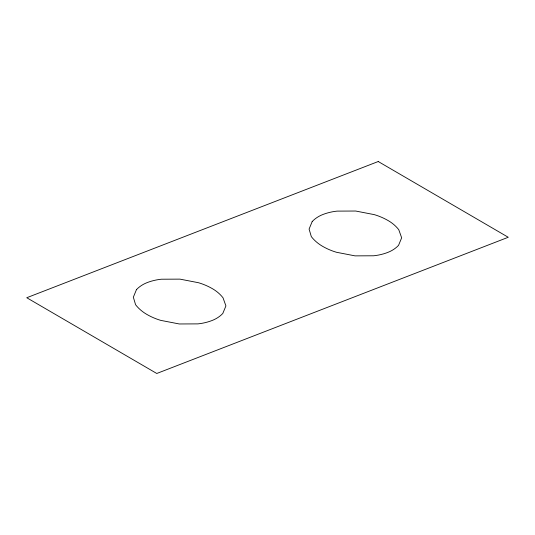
<?xml version="1.0" encoding="UTF-8"?>
<svg xmlns="http://www.w3.org/2000/svg" width="535" height="535" viewBox="0 0 535 535"><rect width="100%" height="100%" fill="white"/><g stroke="black" fill="none" stroke-linecap="round" stroke-linejoin="round"><path stroke-width="0.8" d="M136.458 289.642L133.342 297.192L135.589 304.749A36.266 29.779 15.2 0 0 146.677 314.319A53.493 43.93 15.2 0 0 160.754 320.378L179.312 323.969L197.923 323.882A53.493 43.93 15.2 0 0 212.134 320.485A34.16 28.047 15.2 0 0 222.801 313.463L225.917 305.913L223.021 297.794A34.16 28.047 15.2 0 0 212.582 288.78A53.493 43.93 15.2 0 0 198.505 282.721L179.947 279.13L161.336 279.216A53.493 43.93 15.2 0 0 147.125 282.614A34.16 28.047 15.2 0 0 136.458 289.642M312.199 221.537L309.083 229.087L311.33 236.644A36.266 29.779 15.2 0 0 322.418 246.22A53.493 43.93 15.2 0 0 336.495 252.279L355.053 255.87L373.664 255.784A53.493 43.93 15.2 0 0 387.875 252.386A34.16 28.047 15.2 0 0 398.542 245.358L401.658 237.808L398.762 229.696A34.16 28.047 15.2 0 0 388.323 220.681A53.493 43.93 15.2 0 0 374.246 214.622L355.688 211.031L337.077 211.118A53.493 43.93 15.2 0 0 322.866 214.515A34.16 28.047 15.2 0 0 312.199 221.537M378.232 161.523L26.75 297.727L156.768 373.477L508.25 237.272L378.232 161.523"/></g></svg>
